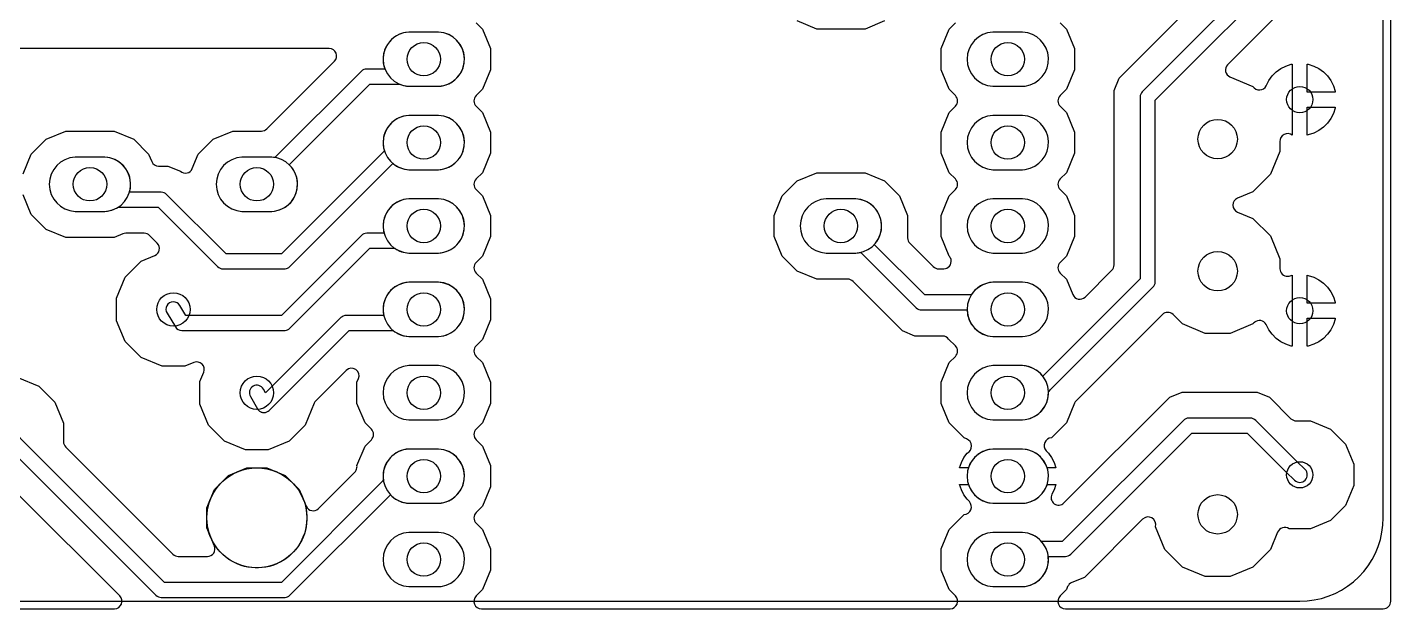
# Model space of a CAD drawing. Header units: millimetres. Extents: x 41.7 to 104.4, y 18.8 to 65.
# Drawn here: x 62.86 to 104.37, y 18.82 to 36.53 of the extents above; entities that cross this region are included whole.
import ezdxf

# ---------------------------------------------------------------- set-up
doc = ezdxf.new("R2010")
doc.units = ezdxf.units.MM

msp = doc.modelspace()

# ---------------------------------------------------------------- linework, layer by layer
at = {"layer": '16_copper'}
for points in [[(76.525, 36.668), (76.716, 36.477), (76.962, 35.882), (76.962, 35.238), (76.716, 34.643), (76.525, 34.452, 0.414216), (76.525, 34.128), (76.716, 33.937), (76.962, 33.342), (76.962, 32.698), (76.716, 32.103), (76.525, 31.912, 0.414216), (76.525, 31.588), (76.716, 31.397), (76.962, 30.802), (76.962, 30.158), (76.716, 29.563), (76.525, 29.372, 0.414216), (76.525, 29.048), (76.716, 28.857), (76.962, 28.262), (76.962, 27.618), (76.716, 27.023), (76.525, 26.832, 0.414216), (76.525, 26.508), (76.716, 26.317), (76.962, 25.722), (76.962, 25.078), (76.716, 24.483), (76.525, 24.292, 0.414216), (76.525, 23.968), (76.716, 23.777), (76.962, 23.182), (76.962, 22.538), (76.716, 21.943), (76.525, 21.752, 0.414216), (76.525, 21.428), (76.716, 21.237), (76.962, 20.642), (76.962, 19.998), (76.716, 19.403), (76.525, 19.212, 0.668182), (76.686, 18.821), (90.954, 18.821), (90.958, 18.822, 0.660697), (91.115, 19.212), (90.924, 19.403), (90.678, 19.998), (90.678, 20.642), (90.924, 21.237), (91.38, 21.693, 0.628776), (91.543, 22.085), (91.532, 22.098), (91.474, 22.157), (91.374, 22.294), (91.297, 22.446), (91.245, 22.606), (91.512, 22.606, 0.3118), (92.257, 22.035), (93.163, 22.035, 0.3118), (93.908, 22.606), (94.175, 22.606), (94.123, 22.446), (94.054, 22.31, 0.854084), (94.42, 22.045), (97.64, 25.265), (98.016, 25.421), (100.299, 25.421), (100.675, 25.265), (101.33, 24.611, 0.198912), (101.491, 24.544), (101.927, 24.544), (102.531, 24.294), (102.994, 23.831), (103.244, 23.227), (103.244, 22.573), (102.994, 21.969), (102.531, 21.506), (101.927, 21.256), (101.273, 21.256, 0.483474), (100.925, 21.153), (100.706, 20.624), (100.173, 20.091), (99.477, 19.803), (98.723, 19.803), (98.027, 20.091), (97.494, 20.624), (97.206, 21.32, 0.776746), (96.816, 21.549), (95.045, 19.778), (94.657, 19.617, 0.198917), (94.533, 19.494), (94.496, 19.403), (94.305, 19.212, 0.668182), (94.466, 18.821), (104.14, 18.821, 0.414214), (104.369, 19.05), (104.369, 64.77, 0.414214)], [(94.305, 36.668), (94.496, 36.477), (94.742, 35.882), (94.742, 35.238), (94.496, 34.643), (94.305, 34.452, 0.414216), (94.305, 34.128), (94.496, 33.937), (94.742, 33.342), (94.742, 32.698), (94.496, 32.103), (94.305, 31.912, 0.414216), (94.305, 31.588), (94.496, 31.397), (94.742, 30.802), (94.742, 30.158), (94.496, 29.563), (94.305, 29.372, 0.414216), (94.305, 29.048), (94.496, 28.857), (94.689, 28.391, 0.534512), (95.062, 28.317), (95.878, 29.134, 0.198912), (95.945, 29.296), (95.945, 34.611), (96.101, 34.987), (99.363, 38.249, 0.668179)], [(101.625, 37.619), (99.401, 35.394, 0.534512), (99.475, 35.022), (100.173, 34.732, 0.584441), (100.576, 34.752), (100.656, 34.909), (100.758, 35.049), (100.881, 35.172), (101.021, 35.274), (101.176, 35.353), (101.341, 35.407), (101.371, 35.412), (101.371, 34.33, 0.000072), (101.371, 34.33), (101.371, 33.248, 0.619189), (100.994, 33.051), (100.994, 32.75), (100.706, 32.054), (100.173, 31.521), (99.702, 31.326, 0.668181), (99.702, 30.904), (100.173, 30.709), (100.706, 30.176), (100.994, 29.48), (100.994, 29.179, 0.424144), (101.23, 28.951), (101.242, 28.951, 0.138169), (101.371, 28.982), (101.371, 27.9, 0.000072), (101.371, 27.9), (101.371, 26.818), (101.341, 26.823), (101.176, 26.877), (101.021, 26.956), (100.881, 27.058), (100.758, 27.181), (100.656, 27.321), (100.576, 27.478, 0.48904), (100.222, 27.546), (100.217, 27.54, 0.060382), (100.173, 27.498), (99.477, 27.209), (98.723, 27.209), (98.027, 27.498), (97.742, 27.782, 0.414216), (97.419, 27.782), (94.794, 25.157, 0.098492), (94.745, 25.083), (94.496, 24.483), (94.04, 24.027, 0.628776), (93.877, 23.635), (93.888, 23.622), (93.946, 23.563), (94.046, 23.426), (94.123, 23.274), (94.175, 23.114), (93.908, 23.114), (93.901, 23.138), (93.87, 23.213, 0.276738), (93.163, 23.686), (92.257, 23.686, 0.311802), (91.512, 23.114), (91.245, 23.114), (91.297, 23.274), (91.374, 23.426), (91.474, 23.563, 0.651898), (91.458, 23.995), (91.38, 24.027), (90.924, 24.483), (90.678, 25.078), (90.678, 25.722), (90.924, 26.317), (91.115, 26.508, 0.414216), (91.115, 26.832), (90.91, 27.037, 0.237412), (90.727, 27.129), (89.883, 27.129), (89.507, 27.285), (87.999, 28.794, 0.198912), (87.837, 28.86), (86.895, 28.86), (86.3, 29.107), (85.844, 29.563), (85.598, 30.158), (85.598, 30.802), (85.844, 31.397), (86.3, 31.853), (86.895, 32.099), (88.365, 32.099), (88.96, 31.853), (89.416, 31.397), (89.662, 30.802), (89.662, 30.117, 0.198912), (89.729, 29.955), (90.443, 29.242, 0.198912), (90.605, 29.175), (90.76, 29.175, 0.469995), (90.984, 29.445), (90.982, 29.459, 0.120909), (90.925, 29.562), (90.678, 30.158), (90.678, 30.802), (90.924, 31.397), (91.115, 31.588, 0.414216), (91.115, 31.912), (90.924, 32.103), (90.678, 32.698), (90.678, 33.342), (90.924, 33.937), (91.115, 34.128, 0.414216), (91.115, 34.452), (90.924, 34.643), (90.678, 35.238), (90.678, 35.882), (90.924, 36.477), (91.115, 36.668, 0.414216)], [(62.738, 32.072), (62.984, 32.667), (63.44, 33.123), (64.035, 33.37), (65.505, 33.37), (66.1, 33.123), (66.556, 32.667), (66.648, 32.444, 0.303347), (66.86, 32.303), (67.143, 32.303), (67.521, 32.146, 0.513775), (67.883, 32.229), (68.064, 32.667), (68.52, 33.123), (69.115, 33.37), (69.99, 33.37, 0.198912), (70.152, 33.436), (72.213, 35.498, 0.668179), (72.051, 35.888), (60.576, 35.888, 0.198912)], [(62.575, 25.864), (63.212, 25.6), (63.7, 25.112), (63.964, 24.475), (63.964, 23.91, 0.198912), (64.031, 23.748), (67.296, 20.483, 0.198912), (67.457, 20.416), (68.345, 20.416, 0.53451), (68.556, 20.732), (68.326, 21.287), (68.326, 21.893), (68.558, 22.453), (68.987, 22.882), (69.547, 23.114), (70.153, 23.114), (70.713, 22.882), (71.142, 22.453), (71.352, 21.946, 0.534512), (71.725, 21.872), (72.831, 22.978, 0.166921), (72.896, 23.111), (72.897, 23.125, 0.056797), (72.898, 23.182), (73.144, 23.777), (73.335, 23.968, 0.414216), (73.335, 24.292), (73.144, 24.483), (72.898, 25.078), (72.898, 25.722), (72.943, 25.832, 0.820685), (72.57, 26.081), (71.644, 25.154, 0.098492), (71.594, 25.08), (71.32, 24.418), (70.832, 23.93), (70.195, 23.666), (69.505, 23.666), (68.868, 23.93), (68.38, 24.418), (68.116, 25.055), (68.116, 25.745), (68.231, 26.023, 0.668183), (67.933, 26.321), (67.655, 26.206), (66.965, 26.206), (66.328, 26.47), (65.84, 26.958), (65.576, 27.595), (65.576, 28.285), (65.84, 28.922), (66.328, 29.41), (66.744, 29.582, 0.534515), (66.818, 29.955), (66.583, 30.19, 0.19891), (66.421, 30.257), (65.857, 30.257, 0.098491), (65.769, 30.24), (65.505, 30.13), (64.035, 30.13), (63.44, 30.377), (62.984, 30.833), (62.738, 31.428)], [(41.91, 18.821), (65.513, 18.821), (65.518, 18.822, 0.660694), (65.675, 19.212), (62.557, 22.329, 0.198912)]]:
    msp.add_lwpolyline(points, format="xyb", dxfattribs=at)
for points in [[(93.244, 24.582, 0.357806), (93.948, 25.359), (93.948, 25.441, 0.07705), (94.002, 25.488), (97.13, 28.616, 0.198912), (97.197, 28.778), (97.197, 34.313), (101.509, 38.626, 0.087608), (101.554, 38.691), (101.807, 39.233, 1), (101.393, 39.427), (101.157, 38.92), (96.806, 34.57, 0.198912), (96.739, 34.408), (96.739, 28.872), (93.774, 25.907, 0.21844), (93.163, 26.226), (92.257, 26.226, 0.95208), (92.257, 24.575), (93.163, 24.575)], [(70.384, 30.932, 0.624443), (70.833, 32.348), (73.29, 34.805), (74.183, 34.805, 0.092226), (74.477, 34.735), (75.383, 34.735, 0.95208), (75.383, 36.386), (74.477, 36.386, 0.511328), (73.747, 35.262), (73.195, 35.262, 0.198912), (73.034, 35.195), (70.402, 32.564, 0.03017), (70.303, 32.575), (69.397, 32.575, 0.95208), (69.397, 30.925), (70.303, 30.925)], [(93.244, 34.742, 0.906348), (93.163, 36.386), (92.257, 36.386, 0.95208), (92.257, 34.735), (93.163, 34.735)], [(70.707, 29.176, 0.18278), (70.854, 29.242), (73.994, 32.381, 0.160635), (74.477, 32.195), (75.383, 32.195, 0.95208), (75.383, 33.846), (74.477, 33.846, 0.493912), (73.732, 32.765), (70.598, 29.632), (68.911, 29.632), (67.101, 31.442, 0.198912), (66.939, 31.509), (65.972, 31.509, 0.488765), (65.223, 32.575), (64.317, 32.575, 0.95208), (64.317, 30.925), (65.223, 30.925, 0.129039), (65.623, 31.051), (66.845, 31.051), (68.654, 29.242, 0.198912), (68.816, 29.175), (70.693, 29.175)], [(93.244, 32.202, 0.906348), (93.163, 33.846), (92.257, 33.846, 0.95208), (92.257, 32.195), (93.163, 32.195)], [(70.707, 27.299, 0.18278), (70.854, 27.365), (73.29, 29.8), (74.049, 29.8, 0.13947), (74.477, 29.655), (75.383, 29.655, 0.95208), (75.383, 31.306), (74.477, 31.306, 0.481416), (73.722, 30.257), (73.195, 30.257, 0.198912), (73.034, 30.19), (70.598, 27.755), (67.692, 27.755), (67.505, 28.06, 1), (67.115, 27.82), (67.37, 27.406, 0.260316), (67.565, 27.298), (70.693, 27.298)], [(93.244, 27.122, 0.906348), (93.163, 28.766), (92.257, 28.766, 0.244429), (91.599, 28.381), (90.181, 28.381), (88.646, 29.916, 0.638772), (88.083, 31.306), (87.177, 31.306, 0.95208), (87.177, 29.655), (88.083, 29.655, 0.047393), (88.238, 29.677), (89.925, 27.99, 0.198912), (90.086, 27.923), (91.472, 27.923, 0.39409), (92.257, 27.114), (93.163, 27.114)], [(93.244, 29.662, 0.906348), (93.163, 31.306), (92.257, 31.306, 0.95208), (92.257, 29.655), (93.163, 29.655)], [(70.075, 24.796, 0.189644), (70.229, 24.862), (72.664, 27.298), (73.999, 27.298, 0.158905), (74.477, 27.114), (75.383, 27.114, 0.95208), (75.383, 28.766), (74.477, 28.766, 0.46701), (73.712, 27.755), (72.57, 27.755, 0.198912), (72.408, 27.688), (70.116, 25.396), (70.048, 25.514, 1), (69.652, 25.286), (69.869, 24.91), (69.87, 24.908), (69.871, 24.907), (69.881, 24.893), (69.891, 24.879), (69.892, 24.877), (69.893, 24.876), (69.905, 24.864), (69.917, 24.852), (69.918, 24.851), (69.92, 24.849), (69.934, 24.839), (69.948, 24.829), (69.949, 24.828), (69.95, 24.828), (69.966, 24.82), (69.981, 24.812), (69.983, 24.812), (69.984, 24.811), (70.001, 24.806), (70.017, 24.801), (70.019, 24.801), (70.02, 24.8), (70.038, 24.798), (70.055, 24.796), (70.056, 24.796), (70.058, 24.796)], [(75.464, 24.582, 0.906348), (75.383, 26.226), (74.477, 26.226, 0.95208), (74.477, 24.575), (75.383, 24.575)], [(93.244, 19.502, 0.405314), (93.943, 20.416), (94.466, 20.416, 0.198912), (94.627, 20.483), (98.314, 24.17), (100.001, 24.17), (101.186, 22.986, 0.002798), (101.187, 22.984), (101.44, 22.737, 1), (101.76, 23.063), (101.508, 23.31), (100.258, 24.56, 0.198912), (100.096, 24.627), (98.219, 24.627, 0.198912), (98.058, 24.56), (94.371, 20.873), (93.736, 20.873, 0.19958), (93.163, 21.146), (92.257, 21.146, 0.95208), (92.257, 19.495), (93.163, 19.495)], [(70.707, 19.166, 0.18278), (70.854, 19.232), (73.915, 22.293), (73.917, 22.293), (73.962, 22.248, 0.173517), (74.477, 22.035), (75.383, 22.035, 0.95208), (75.383, 23.686), (74.477, 23.686, 0.414214), (73.692, 22.819), (73.7, 22.739, 0.069269), (73.659, 22.683), (70.598, 19.622), (67.034, 19.622), (62.725, 23.931), (62.398, 24.285, 1), (62.062, 23.975), (62.392, 23.618, 0.009891), (62.398, 23.611), (66.778, 19.232, 0.198912), (66.939, 19.165), (70.693, 19.165)], [(75.464, 19.502, 0.906348), (75.383, 21.146), (74.477, 21.146, 0.95208), (74.477, 19.495), (75.383, 19.495)]]:
    msp.add_lwpolyline(points, format="xyb", close=True, dxfattribs=at)
msp.add_lwpolyline([(88.96, 36.727), (88.365, 36.48), (86.895, 36.48), (86.3, 36.727)], dxfattribs=at)
for points in [[(101.829, 34.559), (101.829, 35.412), (101.859, 35.407), (102.024, 35.353), (102.179, 35.274), (102.319, 35.172), (102.442, 35.049), (102.544, 34.909), (102.623, 34.754), (102.677, 34.589), (102.682, 34.559)], [(101.829, 34.101), (102.682, 34.101), (102.677, 34.071), (102.623, 33.906), (102.544, 33.751), (102.442, 33.611), (102.319, 33.488), (102.179, 33.386), (102.024, 33.307), (101.859, 33.253), (101.829, 33.248)], [(101.829, 28.129), (101.829, 28.982), (101.859, 28.977), (102.024, 28.923), (102.179, 28.844), (102.319, 28.742), (102.442, 28.619), (102.544, 28.479), (102.623, 28.324), (102.677, 28.159), (102.682, 28.129)], [(101.829, 27.671), (102.682, 27.671), (102.677, 27.641), (102.623, 27.476), (102.544, 27.321), (102.442, 27.181), (102.319, 27.058), (102.179, 26.956), (102.024, 26.877), (101.859, 26.823), (101.829, 26.818)]]:
    msp.add_lwpolyline(points, close=True, dxfattribs=at)
at = {"layer": '1_copper'}
for points in [[(75.464, 34.742, 0.906348), (75.383, 36.386), (74.477, 36.386, 0.95208), (74.477, 34.735), (75.383, 34.735)], [(93.244, 34.742, 0.906348), (93.163, 36.386), (92.257, 36.386, 0.95208), (92.257, 34.735), (93.163, 34.735)], [(75.464, 32.202, 0.906348), (75.383, 33.846), (74.477, 33.846, 0.95208), (74.477, 32.195), (75.383, 32.195)], [(93.244, 32.202, 0.906348), (93.163, 33.846), (92.257, 33.846, 0.95208), (92.257, 32.195), (93.163, 32.195)], [(65.304, 30.932, 0.906348), (65.223, 32.575), (64.317, 32.575, 0.95208), (64.317, 30.925), (65.223, 30.925)], [(70.384, 30.932, 0.906348), (70.303, 32.575), (69.397, 32.575, 0.95208), (69.397, 30.925), (70.303, 30.925)], [(75.464, 29.662, 0.906348), (75.383, 31.306), (74.477, 31.306, 0.95208), (74.477, 29.655), (75.383, 29.655)], [(88.164, 29.662, 0.906348), (88.083, 31.306), (87.177, 31.306, 0.95208), (87.177, 29.655), (88.083, 29.655)], [(93.244, 29.662, 0.906348), (93.163, 31.306), (92.257, 31.306, 0.95208), (92.257, 29.655), (93.163, 29.655)], [(75.464, 27.122, 0.906348), (75.383, 28.766), (74.477, 28.766, 0.95208), (74.477, 27.114), (75.383, 27.114)], [(93.244, 27.122, 0.906348), (93.163, 28.766), (92.257, 28.766, 0.95208), (92.257, 27.114), (93.163, 27.114)], [(75.464, 24.582, 0.906348), (75.383, 26.226), (74.477, 26.226, 0.95208), (74.477, 24.575), (75.383, 24.575)], [(93.244, 24.582, 0.906348), (93.163, 26.226), (92.257, 26.226, 0.95208), (92.257, 24.575), (93.163, 24.575)], [(75.464, 22.042, 0.906348), (75.383, 23.686), (74.477, 23.686, 0.95208), (74.477, 22.035), (75.383, 22.035)], [(93.244, 22.042, 0.906348), (93.163, 23.686), (92.257, 23.686, 0.95208), (92.257, 22.035), (93.163, 22.035)], [(75.464, 19.502, 0.906348), (75.383, 21.146), (74.477, 21.146, 0.95208), (74.477, 19.495), (75.383, 19.495)], [(93.244, 19.502, 0.906348), (93.163, 21.146), (92.257, 21.146, 0.95208), (92.257, 19.495), (93.163, 19.495)]]:
    msp.add_lwpolyline(points, format="xyb", close=True, dxfattribs=at)
at = {"layer": 'drills_NPTH'}
msp.add_circle((69.85, 21.59), 1.524, dxfattribs=at)
at = {"layer": 'drills_PTH'}
for centre, radius in [((74.93, 35.56), 0.508), ((92.71, 35.56), 0.508), ((101.6, 34.33), 0.4), ((99.1, 33.127), 0.6), ((74.93, 33.02), 0.508), ((92.71, 33.02), 0.508), ((64.77, 31.75), 0.508), ((69.85, 31.75), 0.508), ((74.93, 30.48), 0.508), ((87.63, 30.48), 0.508), ((92.71, 30.48), 0.508), ((99.1, 29.103), 0.6), ((67.31, 27.94), 0.508), ((74.93, 27.94), 0.508), ((92.71, 27.94), 0.508), ((101.6, 27.9), 0.4), ((69.85, 25.4), 0.508), ((74.93, 25.4), 0.508), ((92.71, 25.4), 0.508), ((74.93, 22.86), 0.508), ((92.71, 22.86), 0.508), ((101.6, 22.9), 0.4), ((99.1, 21.697), 0.6), ((74.93, 20.32), 0.508), ((92.71, 20.32), 0.508)]:
    msp.add_circle(centre, radius, dxfattribs=at)
at = {"layer": 'holes'}
msp.add_lwpolyline([(71.374, 21.536), (71.366, 21.427), (71.351, 21.319), (71.328, 21.213), (71.297, 21.108), (71.259, 21.006), (71.214, 20.907), (71.161, 20.812), (71.103, 20.72), (71.037, 20.633), (70.966, 20.551), (70.889, 20.474), (70.807, 20.403), (70.72, 20.337), (70.628, 20.279), (70.533, 20.226), (70.434, 20.181), (70.332, 20.143), (70.227, 20.112), (70.121, 20.089), (70.013, 20.074), (69.904, 20.066), (69.796, 20.066), (69.687, 20.074), (69.579, 20.089), (69.473, 20.112), (69.368, 20.143), (69.266, 20.181), (69.167, 20.226), (69.072, 20.279), (68.98, 20.337), (68.893, 20.403), (68.811, 20.474), (68.734, 20.551), (68.663, 20.633), (68.597, 20.72), (68.539, 20.812), (68.486, 20.907), (68.441, 21.006), (68.403, 21.108), (68.372, 21.213), (68.349, 21.319), (68.334, 21.427), (68.326, 21.536), (68.326, 21.644), (68.334, 21.753), (68.349, 21.861), (68.372, 21.967), (68.403, 22.072), (68.441, 22.174), (68.486, 22.273), (68.539, 22.368), (68.597, 22.46), (68.663, 22.547), (68.734, 22.629), (68.811, 22.706), (68.893, 22.777), (68.98, 22.843), (69.072, 22.901), (69.167, 22.954), (69.266, 22.999), (69.368, 23.037), (69.473, 23.068), (69.579, 23.091), (69.687, 23.106), (69.796, 23.114), (69.904, 23.114), (70.013, 23.106), (70.121, 23.091), (70.227, 23.068), (70.332, 23.037), (70.434, 22.999), (70.533, 22.954), (70.628, 22.901), (70.72, 22.843), (70.807, 22.777), (70.889, 22.706), (70.966, 22.629), (71.037, 22.547), (71.103, 22.46), (71.161, 22.368), (71.214, 22.273), (71.259, 22.174), (71.297, 22.072), (71.328, 21.967), (71.351, 21.861), (71.366, 21.753), (71.374, 21.644), (71.374, 21.536)], close=True, dxfattribs=at)
at = {"layer": 'outline'}
msp.add_lwpolyline([(44.45, 19.05), (101.6, 19.05), (101.821, 19.06), (102.041, 19.089), (102.257, 19.137), (102.469, 19.203), (102.673, 19.288), (102.87, 19.39), (103.057, 19.509), (103.233, 19.644), (103.396, 19.794), (103.546, 19.957), (103.681, 20.133), (103.8, 20.32), (103.902, 20.517), (103.987, 20.721), (104.053, 20.933), (104.101, 21.149), (104.13, 21.369), (104.14, 21.59), (104.14, 62.23)], dxfattribs=at)

doc.saveas('drawing.dxf')
